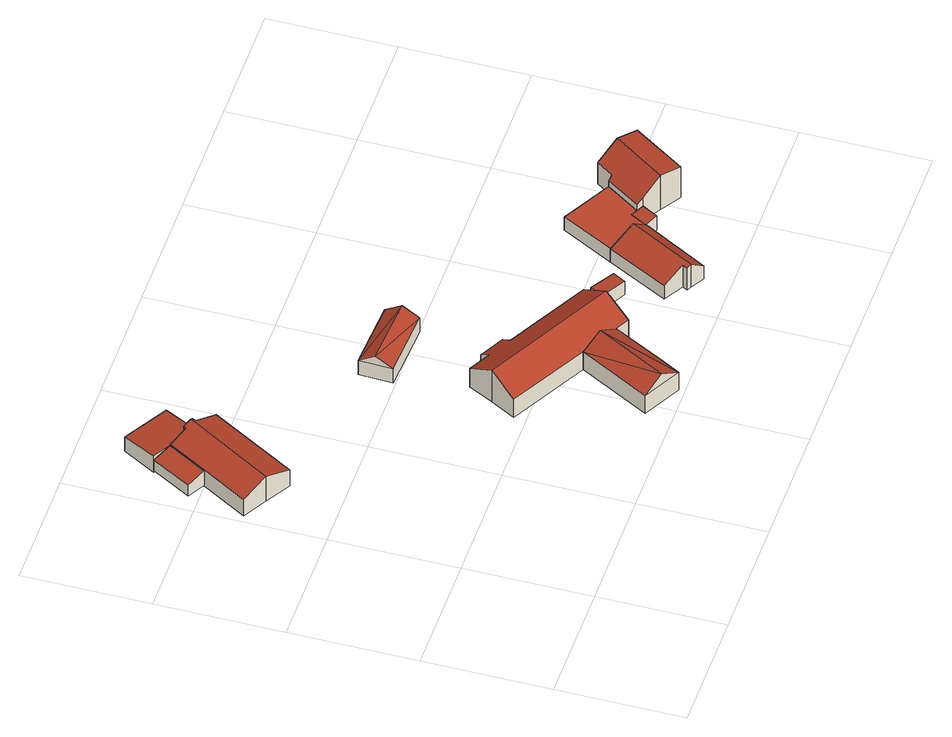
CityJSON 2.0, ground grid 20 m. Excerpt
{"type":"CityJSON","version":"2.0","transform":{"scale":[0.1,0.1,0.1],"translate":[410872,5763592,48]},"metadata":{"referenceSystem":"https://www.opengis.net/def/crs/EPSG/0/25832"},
"CityObjects":{
"building1":{"type":"Building","attributes":{"Gemeindeschluessel":"05515000","Geometrietyp2DReferenz":"3000","function":"51009_1610","roofType":"2100","measuredHeight":2.92},"geometry":[{"type":"Solid","lod":"2","boundaries":[[[[0,1,2,3]],[[4,5,1,0]],[[6,7,5,4]],[[3,2,7,6]],[[4,0,3,6]],[[1,5,7,2]]]],"semantics":{"surfaces":[{"type":"WallSurface"},{"type":"RoofSurface"},{"type":"GroundSurface"}],"values":[[0,0,0,0,1,2]]}}]},
"building2":{"type":"Building","attributes":{"Gemeindeschluessel":"05515000","Geometrietyp2DReferenz":"3000","function":"31001_1000","roofType":"3100","measuredHeight":4.87},"address":[{"country":"Germany","locality":"Münster","thoroughfareNumber":"18","thoroughfareName":"An der Moerd"}],"geometry":[{"type":"Solid","lod":"2","boundaries":[[[[8,9,10,11]],[[12,13,9,8]],[[14,15,13,12]],[[16,17,15,14]],[[18,19,17,16]],[[20,21,19,18]],[[22,23,21,20]],[[24,25,23,22]],[[26,27,25,24]],[[28,29,27,26]],[[11,10,29,28]],[[22,20,18,16,14,12,24]],[[8,11,28,26,24,12]],[[9,13,15,17,19,21,23,25,27,29,10]]]],"semantics":{"surfaces":[{"type":"WallSurface"},{"type":"RoofSurface"},{"type":"GroundSurface"}],"values":[[0,0,0,0,0,0,0,0,0,0,0,1,1,2]]}}]},
"building3":{"type":"Building","attributes":{"Gemeindeschluessel":"05515000","Geometrietyp2DReferenz":"3000","function":"51009_1611","roofType":"2100","measuredHeight":3.29},"geometry":[{"type":"Solid","lod":"2","boundaries":[[[[30,31,32,33]],[[34,35,31,30]],[[36,37,35,34]],[[38,39,37,36]],[[40,41,39,38]],[[6,42,41,40]],[[33,32,42,6]],[[40,38,36,34,30,33,6]],[[31,35,37,39,41,42,32]]]],"semantics":{"surfaces":[{"type":"WallSurface"},{"type":"RoofSurface"},{"type":"GroundSurface"}],"values":[[0,0,0,0,0,0,0,1,2]]}}]},
"building4":{"type":"Building","attributes":{"Gemeindeschluessel":"05515000","Geometrietyp2DReferenz":"3000","function":"31001_1000"},"address":[{"country":"Germany","locality":"Münster","thoroughfareNumber":"20","thoroughfareName":"An der Moerd"}],"children":["building4-1","building4-2"]},
"building4-1":{"type":"BuildingPart","attributes":{"roofType":"3100","measuredHeight":5.5},"parents":["building4"],"geometry":[{"type":"Solid","lod":"2","boundaries":[[[[43,44,45,46]],[[47,48,44,43]],[[49,50,48,47]],[[51,52,50,49]],[[53,54,52,51]],[[55,56,53]],[[53,51,55]],[[49,47,43,46,56]],[[56,55,49]],[[55,51,49]],[[56,46,53]],[[45,44,48,50,52,54]],[[54,53,46,45]]]],"semantics":{"surfaces":[{"type":"WallSurface"},{"type":"RoofSurface"},{"type":"GroundSurface"},{"type":"ClosureSurface"}],"values":[[0,0,0,0,0,1,1,1,1,0,0,2,3]]}}]},
"building4-2":{"type":"BuildingPart","attributes":{"roofType":"3100","measuredHeight":6.31},"parents":["building4"],"geometry":[{"type":"Solid","lod":"2","boundaries":[[[[53,54,53,57]],[[58,59,54,53]],[[60,61,59,58]],[[62,63,61,60]],[[64,65,63,62]],[[66,67,65,64]],[[68,69,67,66]],[[70,71,69,68]],[[72,73,71,70]],[[74,75,73,72]],[[76,77,75,74]],[[78,46,45,77,76]],[[72,70,68,66,64,62,60,74]],[[58,53,57,78,76,74,60]],[[59,61,63,65,67,69,71,73,75,77,45,54]],[[46,78,57,53]],[[54,45,46,53]]]],"semantics":{"surfaces":[{"type":"WallSurface"},{"type":"RoofSurface"},{"type":"GroundSurface"},{"type":"ClosureSurface"}],"values":[[0,0,0,0,0,0,0,0,0,0,0,0,1,1,2,0,3]]}}]},
"building5":{"type":"Building","attributes":{"Gemeindeschluessel":"05515000","Geometrietyp2DReferenz":"3000","function":"31001_2000","roofType":"3100","measuredHeight":4.33},"geometry":[{"type":"Solid","lod":"2","boundaries":[[[[79,80,81,82]],[[83,84,80,79]],[[85,86,84,83]],[[82,81,86,85]],[[79,87,83]],[[85,88,82]],[[87,79,82]],[[82,88,87]],[[83,87,88]],[[88,85,83]],[[80,84,86,81]]]],"semantics":{"surfaces":[{"type":"WallSurface"},{"type":"RoofSurface"},{"type":"GroundSurface"}],"values":[[0,0,0,0,0,0,1,1,1,1,2]]}}]},
"building6":{"type":"Building","attributes":{"Gemeindeschluessel":"05515000","Geometrietyp2DReferenz":"3000","function":"31001_2512","roofType":"2100","measuredHeight":2.93},"geometry":[{"type":"Solid","lod":"2","boundaries":[[[[89,90,91,92]],[[93,94,90,89]],[[95,96,94,93]],[[92,91,96,95]],[[93,89,92,95]],[[90,94,96,91]]]],"semantics":{"surfaces":[{"type":"WallSurface"},{"type":"RoofSurface"},{"type":"GroundSurface"}],"values":[[0,0,0,0,1,2]]}}]},
"building7":{"type":"Building","attributes":{"Gemeindeschluessel":"05515000","Geometrietyp2DReferenz":"3000","function":"31001_2700","roofType":"3100","measuredHeight":4.51},"geometry":[{"type":"Solid","lod":"2","boundaries":[[[[97,98,99,100]],[[101,102,98,97]],[[103,104,102,101]],[[105,106,104,103]],[[107,108,106,105]],[[109,110,108,107]],[[111,112,110,109]],[[113,114,112,111]],[[100,99,114,113]],[[107,105,103,101,109]],[[97,100,113,111,109,101]],[[98,102,104,106,108,110,112,114,99]]]],"semantics":{"surfaces":[{"type":"WallSurface"},{"type":"RoofSurface"},{"type":"GroundSurface"}],"values":[[0,0,0,0,0,0,0,0,0,1,1,2]]}}]},
"building8":{"type":"Building","attributes":{"Gemeindeschluessel":"05515000","Geometrietyp2DReferenz":"3000","function":"31001_1100","roofType":"1000","measuredHeight":2.58},"geometry":[{"type":"Solid","lod":"2","boundaries":[[[[115,116,98,117]],[[118,119,116,115]],[[120,121,119,118]],[[122,123,121,120]],[[103,104,123,122]],[[117,98,104,103]],[[122,120,118,115,117,103]],[[116,119,121,123,104,98]]]],"semantics":{"surfaces":[{"type":"WallSurface"},{"type":"RoofSurface"},{"type":"GroundSurface"}],"values":[[0,0,0,0,0,0,1,2]]}}]},
"building9":{"type":"Building","attributes":{"Gemeindeschluessel":"05515000","Geometrietyp2DReferenz":"3000","function":"51009_1610","roofType":"2100","measuredHeight":2.94},"geometry":[{"type":"Solid","lod":"2","boundaries":[[[[124,123,104,125]],[[126,121,123,124]],[[127,128,121,126]],[[129,130,128,127]],[[131,106,130,129]],[[125,104,106,131]],[[129,127,126,124,125,131]],[[123,121,128,130,106,104]]]],"semantics":{"surfaces":[{"type":"WallSurface"},{"type":"RoofSurface"},{"type":"GroundSurface"}],"values":[[0,0,0,0,0,0,1,2]]}}]},
"building10":{"type":"Building","attributes":{"Gemeindeschluessel":"05515000","Geometrietyp2DReferenz":"3000","function":"31001_1000","roofType":"3100","measuredHeight":6.86},"geometry":[{"type":"Solid","lod":"2","boundaries":[[[[132,133,134,135]],[[136,137,133,132]],[[138,139,137,136]],[[140,141,139,138]],[[142,143,141,140]],[[144,145,143,142]],[[146,147,145,144]],[[148,149,147,146]],[[135,134,149,148]],[[142,140,138,144]],[[136,132,135,148,146,144,138]],[[133,137,139,141,143,145,147,149,134]]]],"semantics":{"surfaces":[{"type":"WallSurface"},{"type":"RoofSurface"},{"type":"GroundSurface"}],"values":[[0,0,0,0,0,0,0,0,0,1,1,2]]}}]}
},
"vertices":[
[25,616,34],[25,616,13],[52,600,13],[52,600,42],[61,678,34],[61,678,13],[88,662,42],[88,662,13],
[88,483,44],[88,483,12],[166,617,12],[166,617,44],[49,506,61],[49,506,12],[10,528,44],[10,528,12],[52,600,44],[52,600,12],[88,662,44],[88,662,12],[115,647,55],[115,647,12],[118,651,55],[118,651,12],[130,644,61],[130,644,12],[134,642,59],[134,642,12],[131,637,59],[131,637,12],
[91,731,37],[91,731,9],[61,678,9],[61,678,42],[161,690,37],[161,690,9],[134,642,41],[134,642,9],[118,651,41],[118,651,9],[115,647,42],[115,647,9],[88,662,9],
[449,34,53],[449,34,18],[494,118,18],[494,118,53],[436,11,53],[436,11,18],[434,7,53],[434,7,18],[374,39,53],[374,39,18],[434,150,53],[434,150,18],[404,23,73],[464,134,73],
[434,150,54],[311,216,54],[311,216,18],[332,255,81],[332,255,18],[353,295,54],[353,295,18],[388,277,54],[388,277,18],[395,291,43],[395,291,18],[435,271,43],[435,271,18],[427,256,54],[427,256,18],[557,187,54],[557,187,18],[536,147,81],[536,147,18],[515,107,54],[515,107,18],[494,118,54],
[445,450,43],[445,450,15],[333,456,15],[333,456,43],[443,397,43],[443,397,15],[331,403,43],[331,403,15],[444,424,59],[332,430,59],
[559,159,48],[559,159,19],[599,138,19],[599,138,45],[570,180,48],[570,180,19],[610,158,45],[610,158,19],
[658,178,43],[658,178,18],[607,82,18],[607,82,44],[698,156,63],[698,156,18],[720,144,44],[720,144,18],[721,143,43],[721,143,18],[663,40,44],[663,40,18],[642,52,63],[642,52,18],[635,56,60],[635,56,18],[639,64,60],[639,64,18],
[701,260,44],[701,260,18],[658,178,44],[780,218,44],[780,218,18],[744,164,44],[744,164,18],[734,170,44],[734,170,18],
[734,170,43],[720,144,43],[744,164,45],[753,158,47],[753,158,18],[739,133,47],[739,133,18],[721,143,44],
[787,215,61],[787,215,19],[780,218,19],[780,218,55],[806,242,61],[806,242,19],[836,222,87],[836,222,19],[867,202,80],[867,202,19],[813,120,80],[813,120,19],[781,140,87],[781,140,19],[753,158,63],[753,158,19],[744,164,55],[744,164,19]
]}
